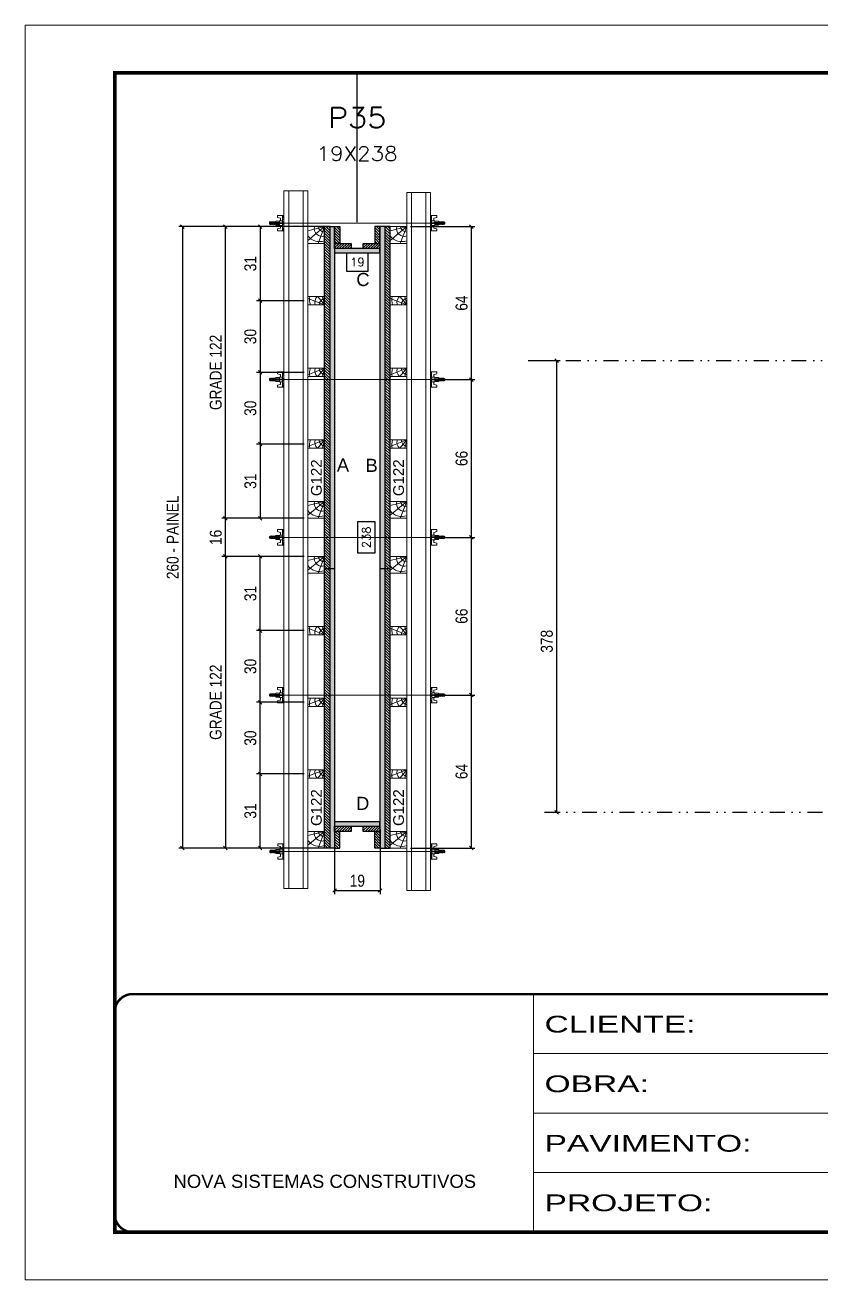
# Model space of a CAD drawing. Extents: x 2949 to 9203, y -16089 to 12527.
# Drawn here: x 6119 to 6785, y -6900 to -5850 of the extents above; entities that cross this region are included whole.
import ezdxf
from ezdxf.enums import TextEntityAlignment as Align

# ---------------------------------------------------------------- set-up
doc = ezdxf.new("R2010")
doc.units = 0
for name, pattern in [('CONTINUO', [0]), ('DASHED', [0.75, 0.5, -0.25]), ('DIVIDE2', [0.625, 0.25, -0.125, 0, -0.125, 0, -0.125]), ('HIDDEN', [0.375, 0.25, -0.125])]:
    doc.linetypes.add(name, pattern=pattern)
for name, color, linetype in [('CHAPA', 1, 'Continuous'), ('COTA', 241, 'Continuous'), ('Cota Seção (2x)', 4, 'Continuous'), ('cotas', 4, 'Continuous'), ('MEIO_PONT', 93, 'Continuous'), ('Nível', 160, 'Continuous'), ('Painéis', 200, 'Continuous'), ('SARRAFO', 251, 'Continuous'), ('Texto de Titulo', 7, 'Continuous'), ('Texto Qtd Sarr', 242, 'Continuous'), ('TEXTO_GERAL', 7, 'Continuous')]:
    doc.layers.add(name, color=color, linetype=linetype)
for name, color, linetype, lineweight in [('Folhas', 255, 'Continuous', 9), ('Hachura', 251, 'Continuous', 9), ('Madeira', 126, 'Continuous', 18), ('Perfil Metálico', 224, 'Continuous', 18), ('SARRAFO DE PRESSAO', 251, 'DASHED', 9), ('Texto Seção', 7, 'Continuous', 15)]:
    doc.layers.add(name, color=color, linetype=linetype, lineweight=lineweight)
doc.styles.add('ARIAL', font='arial.ttf')
doc.styles.add('COTA TECNICA', font='techl___.ttf', dxfattribs={"height": 10})
doc.styles.add('COTA TECNICA 2X', font='techl___.ttf', dxfattribs={"height": 10})
doc.styles.add('ROMANS', font='romans.shx')
doc.styles.add('SANSSERIF', font='sas_____.pfb')
doc.styles.add('Tecnologia', font='')
doc.styles.get('Tecnologia').set_extended_font_data('Forgotten Futurist')
doc.dimstyles.new('PAINEL', dxfattribs={"dimtxt": 10, "dimasz": 3, "dimexe": 3, "dimexo": 3, "dimgap": 3, "dimtad": 1, "dimdec": 1, "dimzin": 12, "dimdsep": 46, "dimtxsty": 'COTA TECNICA', "dimblk1": 'OBLIQUE', "dimblk2": 'OBLIQUE', "dimsah": 1, "dimcen": 0.9, "dimclrd": 4, "dimclre": 4, "dimclrt": 240, "dimadec": 1, "dimazin": 3, "dimtfac": 1, "dimtdec": 1, "dimtmove": 0, "dimatfit": 3, "dimfxl": 1, "dimtolj": 1, "dimtzin": 12, "dimarcsym": 0})
doc.dimstyles.new('SECAO PILAR', dxfattribs={"dimtxt": 10, "dimasz": 3, "dimexe": 3, "dimexo": 3, "dimgap": 3, "dimtad": 1, "dimdec": 1, "dimlfac": 0.5, "dimzin": 12, "dimdsep": 46, "dimtxsty": 'COTA TECNICA 2X', "dimblk1": 'OBLIQUE', "dimblk2": 'OBLIQUE', "dimsah": 1, "dimcen": 0.9, "dimclrd": 256, "dimclre": 256, "dimclrt": 256, "dimadec": 1, "dimazin": 3, "dimtfac": 1, "dimtdec": 1, "dimtmove": 0, "dimatfit": 3, "dimfxl": 1, "dimtolj": 1, "dimtzin": 12, "dimarcsym": 0})
doc.dimstyles.new('SECÇÃO 2', dxfattribs={"dimtxt": 7, "dimasz": 6, "dimexe": 0.18, "dimexo": 2, "dimgap": -4, "dimtad": 3, "dimdec": 1, "dimlfac": 0.5, "dimzin": 12, "dimdsep": 46, "dimtxsty": 'ROMANS', "dimblk": 'ARCHTICK', "dimcen": 0.09, "dimse1": 1, "dimse2": 1, "dimsd1": 1, "dimsd2": 1, "dimclrd": 180, "dimclre": 5, "dimclrt": 1, "dimadec": 0, "dimazin": 3, "dimtfac": 1, "dimtdec": 1, "dimtofl": 0, "dimtmove": 0, "dimatfit": 3, "dimldrblk": 'ARCHTICK', "dimfxl": 1, "dimtolj": 1, "dimtzin": 0, "dimarcsym": 0})
pattern_1 = [(135, (-16513.3511, 3104.8545), (-1.12253202, -1.12253202), [])]
pattern_2 = [(135, (-16521.7511, 2969.8346), (-1.12253202, -1.12253202), [])]

# ---------------------------------------------------------------- blocks, each defined once
blk = doc.blocks.new('9999999999')
at = {"color": 30, "linetype": 'CONTINUO'}
for p, q in [((98564.6, 34230.2), (98564.6, 34429.4)), ((98564.6, 34379.6), (99584, 34379.6)), ((98564.6, 34329.8), (99488, 34329.8)), ((98564.6, 34280), (99488, 34280))]:
    blk.add_line(p, q, dxfattribs=at)
at = {"color": 30, "linetype": 'CONTINUO', "const_width": 2}
blk.add_lwpolyline([(99584, 34230.2), (99584, 34414.4, 0.414214), (99569, 34429.4), (98229, 34429.4, 0.414214), (98214, 34414.4), (98214, 34245.2, 0.414214), (98229, 34230.2), (99584, 34230.2)], format="xyb", dxfattribs=at)
at = {"layer": 'Folhas'}
blk.add_lwpolyline([(98139, 34190.2), (99624, 34190.2), (99624, 35240.2), (98139, 35240.2)], close=True, dxfattribs=at)
at = {"layer": 'Folhas', "color": 30, "const_width": 3}
blk.add_lwpolyline([(98214, 34230.2), (99584, 34230.2), (99584, 35200.2), (98214, 35200.2)], close=True, dxfattribs=at)
at = {"color": 7, "linetype": 'Continuous', "ltscale": 5, "style": 'ARIAL'}
blk.add_text('NOVA SISTEMAS CONSTRUTIVOS', height=11.059, dxfattribs=at).set_placement((98263.2, 34267.2))
at = {"layer": 'Folhas', "color": 7, "style": 'Tecnologia', "width": 1.5}
for s, p in [('CLIENTE:', (98573.7, 34397.2)), ('OBRA:', (98573.7, 34347.3)), ('PAVIMENTO:', (98573.7, 34297.5)), ('PROJETO:', (98573.7, 34247.7))]:
    blk.add_text(s, height=14, dxfattribs=at).set_placement(p)
blk = doc.blocks.new('titulo1')
at = {"layer": 'Defpoints', "color": 252, "linetype": 'HIDDEN', "ltscale": 2}
blk.add_line((0, 0), (0, 125), dxfattribs=at)
at = {"layer": 'Defpoints', "style": 'ROMANS', "oblique": 15}
blk.add_attdef('FOLHA', text='', height=10, dxfattribs=at).set_placement((0, 15.6), align=Align.MIDDLE_CENTER)
at = {"layer": 'Texto Qtd Sarr', "color": 3, "style": 'ROMANS', "oblique": 15}
for tag, height, p in [('TITULO', 17, (0, 71.4)), ('SEÇÃO', 12, (0, 41.5))]:
    blk.add_attdef(tag, text='', height=height, dxfattribs=at).set_placement(p, align=Align.MIDDLE_CENTER)
blk = doc.blocks.new('*D2024')
at = {"layer": 'Cota Seção (2x)', "color": 180, "lineweight": -2, "transparency": 16777216}
for p, q in [((6406.1, -6041.3), (6388.1, -6041.3)), ((6388.1, -6041.3), (6388.1, -6056.3)), ((6406.1, -6056.3), (6406.1, -6041.3)), ((6388.1, -6056.3), (6406.1, -6056.3))]:
    blk.add_line(p, q, dxfattribs=at)
at = {"layer": 'Defpoints', "color": 0, "transparency": 16777216}
for p in [(6378.1, -6058.4), (6416.1, -6058.4), (6378.1, -6060.3)]:
    blk.add_point(p, dxfattribs=at)
at = {"layer": 'Cota Seção (2x)', "color": 1, "transparency": 16777216, "insert": (6397.1, -6048.8), "char_height": 7, "attachment_point": 5, "style": 'ROMANS'}
blk.add_mtext('\\A1;19', dxfattribs=at)
blk = doc.blocks.new('_ArchTick')
at = {"color": 0, "linetype": 'ByBlock', "const_width": 0.15}
blk.add_lwpolyline([(-0.5, -0.5), (0.5, 0.5)], dxfattribs=at)
blk = doc.blocks.new('_Oblique')
at = {"color": 0, "linetype": 'ByBlock', "lineweight": -2}
blk.add_line((-0.5, -0.5), (0.5, 0.5), dxfattribs=at)
blk = doc.blocks.new('*D2025')
at = {"layer": 'COTA', "lineweight": -2, "transparency": 16777216}
for p, q in [((6374.4, -6019.1), (6247.7, -6019.1)), ((6250.7, -6019.1), (6250.7, -6539.1)), ((6374.4, -6539.1), (6247.7, -6539.1))]:
    blk.add_line(p, q, dxfattribs=at)
at = {"layer": 'Defpoints', "color": 0, "transparency": 16777216}
for p in [(6377.4, -6019.1), (6250.7, -6539.1), (6377.4, -6539.1)]:
    blk.add_point(p, dxfattribs=at)
at = {"layer": 'COTA', "lineweight": -2, "transparency": 16777216, "xscale": 3, "yscale": 3, "zscale": 3}
for p, rotation in [((6250.7, -6019.1), 90), ((6250.7, -6539.1), 270)]:
    blk.add_blockref('_Oblique', p, dxfattribs=dict(at, rotation=rotation))
at = {"layer": 'COTA', "transparency": 16777216, "insert": (6242.6, -6279.1), "char_height": 10, "attachment_point": 5, "rotation": 90, "style": 'COTA TECNICA 2X'}
blk.add_mtext('\\A1;260 - PAINEL', dxfattribs=at)
blk = doc.blocks.new('C')
at = {"layer": 'Hachura', "color": 0}
for p, q in [((0, 3.22), (0, -3.22)), ((0.45, 3.22), (0, 3.22)), ((0.46, 3.16), (0, 3.16)), ((0.46, 3.05), (0, 3.05)), ((0.46, 2.88), (0, 2.88)), ((0, 2.75), (0, -1.16)), ((0.46, 2.65), (0, 2.65)), ((0.46, 2.23), (0, 2.23)), ((0.46, 1.51), (0, 1.51)), ((0.39, 0.49), (0.17, 0.49)), ((0.45, -3.23), (0.45, 3.22)), ((0.45, 3.22), (2.58, 3.22)), ((1.74, 0.97), (0.45, 0.97)), ((1.45, 0.1), (0.45, 0.1)), ((1.35, 1.94), (1.35, 0.96)), ((2.58, 2.39), (1.47, 2.09)), ((1.74, -0.97), (1.74, 0.97)), ((1.74, 0.97), (1.74, 0.84)), ((1.74, 0.97), (1.74, 0.84)), ((1.74, 0.84), (3.35, 0.84)), ((3.35, 0.45), (1.74, 0.45)), ((2.58, 3.22), (2.58, 2.39)), ((3.32, 0.84), (3.32, -0.84)), ((3.35, 0.84), (3.35, -0.84)), ((3.68, 0.45), (3.35, 0.45)), ((3.84, -0.52), (3.35, 0.45)), ((3.35, 0.06), (3.67, -0.57)), ((3.68, 0.45), (4.16, -0.52)), ((3.72, 0.5), (4.25, -0.57)), ((4.37, -0.55), (3.83, 0.53)), ((4.15, 0.45), (3.93, 0.45)), ((4.42, -0.52), (3.93, 0.45)), ((4.15, 0.45), (4.26, 0.45)), ((4.26, 0.45), (4.74, -0.52)), ((4.3, 0.5), (4.83, -0.57)), ((4.95, -0.55), (4.41, 0.53)), ((4.51, 0.45), (4.84, 0.45)), ((5, -0.52), (4.51, 0.45)), ((4.84, 0.45), (5.32, -0.52)), ((4.88, 0.5), (5.41, -0.57)), ((5.53, -0.55), (4.99, 0.53)), ((5.58, -0.52), (5.09, 0.45)), ((5.42, 0.45), (5.09, 0.45)), ((5.58, -0.52), (5.09, 0.45)), ((5.42, 0.45), (5.74, -0.19)), ((5.46, 0.5), (5.74, -0.07)), ((5.74, 0.19), (5.57, 0.53)), ((5.74, 0.32), (5.68, 0.45)), ((5.68, 0.45), (5.74, 0.45)), ((5.74, 0.45), (5.9, 0.29)), ((5.74, 0.45), (5.74, -0.52)), ((5.9, -0.36), (5.9, 0.29)), ((0.45, 0), (0, 0)), ((0.46, -1.52), (0, -1.52)), ((0.46, -2.23), (0, -2.23)), ((0.46, -2.65), (0, -2.65)), ((0.46, -2.88), (0, -2.88)), ((0.46, -3.05), (0, -3.05)), ((0.46, -3.16), (0, -3.16)), ((0, -3.22), (2.57, -3.22)), ((0.08, -0.48), (0.29, -0.48)), ((0.29, -0.48), (0.4, -0.48)), ((0.45, 0), (0.45, -0.97)), ((0.45, -0.16), (1.45, -0.16)), ((0.45, -0.65), (0.45, -0.32)), ((0.45, -3.23), (0.45, -0.65)), ((0.45, -0.97), (1.74, -0.97)), ((1.35, -1.94), (1.35, -0.97)), ((2.58, -2.39), (1.47, -2.1)), ((3.35, -0.32), (1.74, -0.32)), ((3.35, -0.84), (1.74, -0.84)), ((2.58, -3.23), (2.58, -2.39)), ((3.35, -0.07), (3.58, -0.52)), ((3.35, -0.52), (3.58, -0.52)), ((3.84, -0.52), (4.16, -0.52)), ((4.42, -0.52), (4.74, -0.52)), ((4.63, -0.52), (4.74, -0.52)), ((5, -0.52), (5.32, -0.52)), ((5.58, -0.52), (5.74, -0.52)), ((5.74, -0.52), (5.9, -0.36)), ((5.74, -0.52), (5.74, -0.52))]:
    blk.add_line(p, q, dxfattribs=at)
for centre, radius, start, end in [((1.52, 1.94), 0.161, 104.7436, 180), ((1.44, -0.03), 0.129, 272.695, 87.305), ((3.81, 0.39), 0.143, 25.5688, 154.4312), ((4.39, 0.39), 0.143, 25.5688, 154.4312), ((4.97, 0.39), 0.143, 25.5688, 154.4312), ((5.55, 0.39), 0.143, 25.5688, 154.4312), ((0.17, -0.37), 0.174, 221.744, 317.8592), ((1.52, -1.94), 0.161, 180, 255.2564), ((3.71, -0.4), 0.174, 222.1408, 318.256), ((4.29, -0.4), 0.174, 222.1408, 318.256), ((4.87, -0.4), 0.174, 222.1408, 318.256), ((5.45, -0.4), 0.174, 222.1408, 318.256), ((5.61, -0.4), 0.174, 317.8592, 318.256)]:
    blk.add_arc(centre, radius, start, end, dxfattribs=at)
blk = doc.blocks.new('PONTALETE')
at = {"layer": 'Madeira'}
for q in [(2.71, 7), (7, 5.76), (7, 1.74)]:
    blk.add_line((0, 0), q, dxfattribs=at)
blk.add_lwpolyline([(0, 0), (7, 0), (7, 7), (0, 7)], close=True, dxfattribs=at)
for centre, radius, start, end in [((2.04, 0.06), 6.23, 37.2818, 109.0913), ((1.09, 0.9), 3.19, 343.603, 109.9847), ((-0.21, -0.78), 3.09, 14.6322, 86.0383)]:
    blk.add_arc(centre, radius, start, end, dxfattribs=at)
blk = doc.blocks.new('MEIO PONTALETE')
at = {"layer": 'Madeira'}
for q in [(2.71, 7), (3.5, 2.88), (3.5, 0.87)]:
    blk.add_line((0, 0), q, dxfattribs=at)
blk.add_lwpolyline([(0, 0), (3.5, 0), (3.5, 7), (0, 7)], close=True, dxfattribs=at)
for centre, radius, start, end in [((2.04, 0.06), 6.23, 76.4499, 109.0913), ((1.09, 0.9), 3.19, 40.9063, 109.9847), ((-0.21, -0.78), 3.09, 14.6322, 86.0383)]:
    blk.add_arc(centre, radius, start, end, dxfattribs=at)
blk = doc.blocks.new('*D2056')
at = {"layer": 'COTA', "lineweight": -2, "transparency": 16777216}
for p, q in [((6352.7, -6019.1), (6312.8, -6019.1)), ((6315.8, -6019.1), (6315.8, -6081.1)), ((6352.7, -6081.1), (6312.8, -6081.1))]:
    blk.add_line(p, q, dxfattribs=at)
at = {"layer": 'Defpoints', "color": 0, "transparency": 16777216}
for p in [(6355.7, -6019.1), (6315.8, -6081.1), (6355.7, -6081.1)]:
    blk.add_point(p, dxfattribs=at)
at = {"layer": 'COTA', "lineweight": -2, "transparency": 16777216, "xscale": 3, "yscale": 3, "zscale": 3}
for p, rotation in [((6315.8, -6019.1), 90), ((6315.8, -6081.1), 270)]:
    blk.add_blockref('_Oblique', p, dxfattribs=dict(at, rotation=rotation))
at = {"layer": 'COTA', "transparency": 16777216, "insert": (6307.6, -6050.1), "char_height": 10, "attachment_point": 5, "rotation": 90, "style": 'COTA TECNICA 2X'}
blk.add_mtext('\\A1;31', dxfattribs=at)
blk = doc.blocks.new('*D2057')
at = {"layer": 'COTA', "lineweight": -2, "transparency": 16777216}
for p, q in [((6352.7, -6081.1), (6312.8, -6081.1)), ((6315.8, -6081.1), (6315.8, -6141.1)), ((6352.7, -6141.1), (6312.8, -6141.1))]:
    blk.add_line(p, q, dxfattribs=at)
at = {"layer": 'Defpoints', "color": 0, "transparency": 16777216}
for p in [(6355.7, -6081.1), (6315.8, -6141.1), (6355.7, -6141.1)]:
    blk.add_point(p, dxfattribs=at)
at = {"layer": 'COTA', "lineweight": -2, "transparency": 16777216, "xscale": 3, "yscale": 3, "zscale": 3}
for p, rotation in [((6315.8, -6081.1), 90), ((6315.8, -6141.1), 270)]:
    blk.add_blockref('_Oblique', p, dxfattribs=dict(at, rotation=rotation))
at = {"layer": 'COTA', "transparency": 16777216, "insert": (6307.6, -6111.1), "char_height": 10, "attachment_point": 5, "rotation": 90, "style": 'COTA TECNICA 2X'}
blk.add_mtext('\\A1;30', dxfattribs=at)
blk = doc.blocks.new('*D2058')
at = {"layer": 'COTA', "lineweight": -2, "transparency": 16777216}
for p, q in [((6352.7, -6141.1), (6312.8, -6141.1)), ((6315.8, -6141.1), (6315.8, -6201.1)), ((6352.7, -6201.1), (6312.8, -6201.1))]:
    blk.add_line(p, q, dxfattribs=at)
at = {"layer": 'Defpoints', "color": 0, "transparency": 16777216}
for p in [(6355.7, -6141.1), (6315.8, -6201.1), (6355.7, -6201.1)]:
    blk.add_point(p, dxfattribs=at)
at = {"layer": 'COTA', "lineweight": -2, "transparency": 16777216, "xscale": 3, "yscale": 3, "zscale": 3}
for p, rotation in [((6315.8, -6141.1), 90), ((6315.8, -6201.1), 270)]:
    blk.add_blockref('_Oblique', p, dxfattribs=dict(at, rotation=rotation))
at = {"layer": 'COTA', "transparency": 16777216, "insert": (6307.6, -6171.1), "char_height": 10, "attachment_point": 5, "rotation": 90, "style": 'COTA TECNICA 2X'}
blk.add_mtext('\\A1;30', dxfattribs=at)
blk = doc.blocks.new('*D2059')
at = {"layer": 'COTA', "lineweight": -2, "transparency": 16777216}
for p, q in [((6352.7, -6201.1), (6312.8, -6201.1)), ((6315.8, -6201.1), (6315.8, -6263.1)), ((6352.7, -6263.1), (6312.8, -6263.1))]:
    blk.add_line(p, q, dxfattribs=at)
at = {"layer": 'Defpoints', "color": 0, "transparency": 16777216}
for p in [(6355.7, -6201.1), (6315.8, -6263.1), (6355.7, -6263.1)]:
    blk.add_point(p, dxfattribs=at)
at = {"layer": 'COTA', "lineweight": -2, "transparency": 16777216, "xscale": 3, "yscale": 3, "zscale": 3}
for p, rotation in [((6315.8, -6201.1), 90), ((6315.8, -6263.1), 270)]:
    blk.add_blockref('_Oblique', p, dxfattribs=dict(at, rotation=rotation))
at = {"layer": 'COTA', "transparency": 16777216, "insert": (6307.6, -6232.1), "char_height": 10, "attachment_point": 5, "rotation": 90, "style": 'COTA TECNICA 2X'}
blk.add_mtext('\\A1;31', dxfattribs=at)
blk = doc.blocks.new('*D2060')
at = {"layer": 'COTA', "lineweight": -2, "transparency": 16777216}
for p, q in [((6352.7, -6019.1), (6283.7, -6019.1)), ((6286.7, -6263.1), (6286.7, -6019.1)), ((6352.7, -6263.1), (6283.7, -6263.1))]:
    blk.add_line(p, q, dxfattribs=at)
at = {"layer": 'Defpoints', "color": 0, "transparency": 16777216}
for p in [(6286.7, -6019.1), (6355.7, -6019.1), (6355.7, -6263.1)]:
    blk.add_point(p, dxfattribs=at)
at = {"layer": 'COTA', "lineweight": -2, "transparency": 16777216, "xscale": 3, "yscale": 3, "zscale": 3}
for p, rotation in [((6286.7, -6019.1), 90), ((6286.7, -6263.1), 270)]:
    blk.add_blockref('_Oblique', p, dxfattribs=dict(at, rotation=rotation))
at = {"layer": 'COTA', "transparency": 16777216, "insert": (6278.6, -6141.1), "char_height": 10, "attachment_point": 5, "rotation": 90, "style": 'COTA TECNICA 2X'}
blk.add_mtext('\\A1;GRADE 122', dxfattribs=at)
blk = doc.blocks.new('*D2026')
at = {"layer": 'COTA', "lineweight": -2, "transparency": 16777216}
for p, q in [((6352.7, -6477.1), (6312.8, -6477.1)), ((6315.8, -6539.1), (6315.8, -6477.1)), ((6352.7, -6539.1), (6312.8, -6539.1))]:
    blk.add_line(p, q, dxfattribs=at)
at = {"layer": 'Defpoints', "color": 0, "transparency": 16777216}
for p in [(6315.8, -6477.1), (6355.7, -6477.1), (6355.7, -6539.1)]:
    blk.add_point(p, dxfattribs=at)
at = {"layer": 'COTA', "lineweight": -2, "transparency": 16777216, "xscale": 3, "yscale": 3, "zscale": 3}
for p, rotation in [((6315.8, -6477.1), 90), ((6315.8, -6539.1), 270)]:
    blk.add_blockref('_Oblique', p, dxfattribs=dict(at, rotation=rotation))
at = {"layer": 'COTA', "transparency": 16777216, "insert": (6307.6, -6508.1), "char_height": 10, "attachment_point": 5, "rotation": 90, "style": 'COTA TECNICA 2X'}
blk.add_mtext('\\A1;31', dxfattribs=at)
blk = doc.blocks.new('*D2027')
at = {"layer": 'COTA', "lineweight": -2, "transparency": 16777216}
for p, q in [((6352.7, -6417.1), (6312.8, -6417.1)), ((6315.8, -6477.1), (6315.8, -6417.1)), ((6352.7, -6477.1), (6312.8, -6477.1))]:
    blk.add_line(p, q, dxfattribs=at)
at = {"layer": 'Defpoints', "color": 0, "transparency": 16777216}
for p in [(6315.8, -6417.1), (6355.7, -6417.1), (6355.7, -6477.1)]:
    blk.add_point(p, dxfattribs=at)
at = {"layer": 'COTA', "lineweight": -2, "transparency": 16777216, "xscale": 3, "yscale": 3, "zscale": 3}
for p, rotation in [((6315.8, -6417.1), 90), ((6315.8, -6477.1), 270)]:
    blk.add_blockref('_Oblique', p, dxfattribs=dict(at, rotation=rotation))
at = {"layer": 'COTA', "transparency": 16777216, "insert": (6307.6, -6447.1), "char_height": 10, "attachment_point": 5, "rotation": 90, "style": 'COTA TECNICA 2X'}
blk.add_mtext('\\A1;30', dxfattribs=at)
blk = doc.blocks.new('*D2028')
at = {"layer": 'COTA', "lineweight": -2, "transparency": 16777216}
for p, q in [((6352.7, -6357.1), (6312.8, -6357.1)), ((6315.8, -6417.1), (6315.8, -6357.1)), ((6352.7, -6417.1), (6312.8, -6417.1))]:
    blk.add_line(p, q, dxfattribs=at)
at = {"layer": 'Defpoints', "color": 0, "transparency": 16777216}
for p in [(6315.8, -6357.1), (6355.7, -6357.1), (6355.7, -6417.1)]:
    blk.add_point(p, dxfattribs=at)
at = {"layer": 'COTA', "lineweight": -2, "transparency": 16777216, "xscale": 3, "yscale": 3, "zscale": 3}
for p, rotation in [((6315.8, -6357.1), 90), ((6315.8, -6417.1), 270)]:
    blk.add_blockref('_Oblique', p, dxfattribs=dict(at, rotation=rotation))
at = {"layer": 'COTA', "transparency": 16777216, "insert": (6307.6, -6387.1), "char_height": 10, "attachment_point": 5, "rotation": 90, "style": 'COTA TECNICA 2X'}
blk.add_mtext('\\A1;30', dxfattribs=at)
blk = doc.blocks.new('*D2029')
at = {"layer": 'COTA', "lineweight": -2, "transparency": 16777216}
for p, q in [((6352.7, -6295.1), (6312.8, -6295.1)), ((6315.8, -6357.1), (6315.8, -6295.1)), ((6352.7, -6357.1), (6312.8, -6357.1))]:
    blk.add_line(p, q, dxfattribs=at)
at = {"layer": 'Defpoints', "color": 0, "transparency": 16777216}
for p in [(6315.8, -6295.1), (6355.7, -6295.1), (6355.7, -6357.1)]:
    blk.add_point(p, dxfattribs=at)
at = {"layer": 'COTA', "lineweight": -2, "transparency": 16777216, "xscale": 3, "yscale": 3, "zscale": 3}
for p, rotation in [((6315.8, -6295.1), 90), ((6315.8, -6357.1), 270)]:
    blk.add_blockref('_Oblique', p, dxfattribs=dict(at, rotation=rotation))
at = {"layer": 'COTA', "transparency": 16777216, "insert": (6307.6, -6326.1), "char_height": 10, "attachment_point": 5, "rotation": 90, "style": 'COTA TECNICA 2X'}
blk.add_mtext('\\A1;31', dxfattribs=at)
blk = doc.blocks.new('*D2030')
at = {"layer": 'COTA', "lineweight": -2, "transparency": 16777216}
for p, q in [((6352.7, -6295.1), (6283.7, -6295.1)), ((6286.7, -6295.1), (6286.7, -6539.1)), ((6352.7, -6539.1), (6283.7, -6539.1))]:
    blk.add_line(p, q, dxfattribs=at)
at = {"layer": 'Defpoints', "color": 0, "transparency": 16777216}
for p in [(6355.7, -6295.1), (6286.7, -6539.1), (6355.7, -6539.1)]:
    blk.add_point(p, dxfattribs=at)
at = {"layer": 'COTA', "lineweight": -2, "transparency": 16777216, "xscale": 3, "yscale": 3, "zscale": 3}
for p, rotation in [((6286.7, -6295.1), 90), ((6286.7, -6539.1), 270)]:
    blk.add_blockref('_Oblique', p, dxfattribs=dict(at, rotation=rotation))
at = {"layer": 'COTA', "transparency": 16777216, "insert": (6278.6, -6417.1), "char_height": 10, "attachment_point": 5, "rotation": 90, "style": 'COTA TECNICA 2X'}
blk.add_mtext('\\A1;GRADE 122', dxfattribs=at)
blk = doc.blocks.new('*D2061')
at = {"layer": 'COTA', "lineweight": -2, "transparency": 16777216}
for p, q in [((6352.7, -6263.1), (6283.7, -6263.1)), ((6286.7, -6295.1), (6286.7, -6263.1)), ((6352.7, -6295.1), (6283.7, -6295.1))]:
    blk.add_line(p, q, dxfattribs=at)
at = {"layer": 'Defpoints', "color": 0, "transparency": 16777216}
for p in [(6286.7, -6263.1), (6355.7, -6263.1), (6355.7, -6295.1)]:
    blk.add_point(p, dxfattribs=at)
at = {"layer": 'COTA', "lineweight": -2, "transparency": 16777216, "xscale": 3, "yscale": 3, "zscale": 3}
for p, rotation in [((6286.7, -6263.1), 90), ((6286.7, -6295.1), 270)]:
    blk.add_blockref('_Oblique', p, dxfattribs=dict(at, rotation=rotation))
at = {"layer": 'COTA', "transparency": 16777216, "insert": (6278.6, -6279.1), "char_height": 10, "attachment_point": 5, "rotation": 90, "style": 'COTA TECNICA 2X'}
blk.add_mtext('\\A1;16', dxfattribs=at)
blk = doc.blocks.new('*D2062')
at = {"layer": 'COTA', "lineweight": -2, "transparency": 16777216}
for p, q in [((6468, -6411.1), (6495.5, -6411.1)), ((6492.5, -6539.1), (6492.5, -6411.1)), ((6441.5, -6539.1), (6495.5, -6539.1))]:
    blk.add_line(p, q, dxfattribs=at)
at = {"layer": 'Defpoints', "color": 0, "transparency": 16777216}
for p in [(6465, -6411.1), (6492.5, -6411.1), (6438.5, -6539.1)]:
    blk.add_point(p, dxfattribs=at)
at = {"layer": 'COTA', "lineweight": -2, "transparency": 16777216, "xscale": 3, "yscale": 3, "zscale": 3}
for p, rotation in [((6492.5, -6411.1), 90), ((6492.5, -6539.1), 270)]:
    blk.add_blockref('_Oblique', p, dxfattribs=dict(at, rotation=rotation))
at = {"layer": 'COTA', "transparency": 16777216, "insert": (6484.4, -6475.1), "char_height": 10, "attachment_point": 5, "rotation": 90, "style": 'COTA TECNICA 2X'}
blk.add_mtext('\\A1;64', dxfattribs=at)
blk = doc.blocks.new('*D2063')
at = {"layer": 'COTA', "lineweight": -2, "transparency": 16777216}
for p, q in [((6461.4, -6279.1), (6495.5, -6279.1)), ((6492.5, -6411.1), (6492.5, -6279.1)), ((6468, -6411.1), (6495.5, -6411.1))]:
    blk.add_line(p, q, dxfattribs=at)
at = {"layer": 'Defpoints', "color": 0, "transparency": 16777216}
for p in [(6458.4, -6279.1), (6492.5, -6279.1), (6465, -6411.1)]:
    blk.add_point(p, dxfattribs=at)
at = {"layer": 'COTA', "lineweight": -2, "transparency": 16777216, "xscale": 3, "yscale": 3, "zscale": 3}
for p, rotation in [((6492.5, -6279.1), 90), ((6492.5, -6411.1), 270)]:
    blk.add_blockref('_Oblique', p, dxfattribs=dict(at, rotation=rotation))
at = {"layer": 'COTA', "transparency": 16777216, "insert": (6484.4, -6345.1), "char_height": 10, "attachment_point": 5, "rotation": 90, "style": 'COTA TECNICA 2X'}
blk.add_mtext('\\A1;66', dxfattribs=at)
blk = doc.blocks.new('*D2064')
at = {"layer": 'COTA', "lineweight": -2, "transparency": 16777216}
for p, q in [((6461.4, -6147.1), (6495.5, -6147.1)), ((6492.5, -6279.1), (6492.5, -6147.1)), ((6461.4, -6279.1), (6495.5, -6279.1))]:
    blk.add_line(p, q, dxfattribs=at)
at = {"layer": 'Defpoints', "color": 0, "transparency": 16777216}
for p in [(6458.4, -6147.1), (6492.5, -6147.1), (6458.4, -6279.1)]:
    blk.add_point(p, dxfattribs=at)
at = {"layer": 'COTA', "lineweight": -2, "transparency": 16777216, "xscale": 3, "yscale": 3, "zscale": 3}
for p, rotation in [((6492.5, -6147.1), 90), ((6492.5, -6279.1), 270)]:
    blk.add_blockref('_Oblique', p, dxfattribs=dict(at, rotation=rotation))
at = {"layer": 'COTA', "transparency": 16777216, "insert": (6484.4, -6213.1), "char_height": 10, "attachment_point": 5, "rotation": 90, "style": 'COTA TECNICA 2X'}
blk.add_mtext('\\A1;66', dxfattribs=at)
blk = doc.blocks.new('*D2065')
at = {"layer": 'COTA', "lineweight": -2, "transparency": 16777216}
for p, q in [((6441.5, -6019.1), (6495.5, -6019.1)), ((6492.5, -6147.1), (6492.5, -6019.1)), ((6461.4, -6147.1), (6495.5, -6147.1))]:
    blk.add_line(p, q, dxfattribs=at)
at = {"layer": 'Defpoints', "color": 0, "transparency": 16777216}
for p in [(6438.5, -6019.1), (6492.5, -6019.1), (6458.4, -6147.1)]:
    blk.add_point(p, dxfattribs=at)
at = {"layer": 'COTA', "lineweight": -2, "transparency": 16777216, "xscale": 3, "yscale": 3, "zscale": 3}
for p, rotation in [((6492.5, -6019.1), 90), ((6492.5, -6147.1), 270)]:
    blk.add_blockref('_Oblique', p, dxfattribs=dict(at, rotation=rotation))
at = {"layer": 'COTA', "transparency": 16777216, "insert": (6484.4, -6083.1), "char_height": 10, "attachment_point": 5, "rotation": 90, "style": 'COTA TECNICA 2X'}
blk.add_mtext('\\A1;64', dxfattribs=at)
blk = doc.blocks.new('*D2066')
at = {"layer": 'COTA', "lineweight": -2, "transparency": 16777216}
for p, q in [((6378.1, -6523.7), (6378.1, -6577.6)), ((6416.1, -6523.7), (6416.1, -6577.6)), ((6378.1, -6574.6), (6416.1, -6574.6))]:
    blk.add_line(p, q, dxfattribs=at)
at = {"layer": 'Defpoints', "color": 0, "transparency": 16777216}
for p in [(6378.1, -6520.7), (6416.1, -6520.7), (6416.1, -6574.6)]:
    blk.add_point(p, dxfattribs=at)
at = {"layer": 'COTA', "lineweight": -2, "transparency": 16777216, "xscale": 3, "yscale": 3, "zscale": 3, "rotation": 180}
blk.add_blockref('_Oblique', (6378.1, -6574.6), dxfattribs=at)
at = {"layer": 'COTA', "lineweight": -2, "transparency": 16777216, "xscale": 3, "yscale": 3, "zscale": 3}
blk.add_blockref('_Oblique', (6416.1, -6574.6), dxfattribs=at)
at = {"layer": 'COTA', "transparency": 16777216, "insert": (6397.1, -6566.5), "char_height": 10, "attachment_point": 5, "style": 'COTA TECNICA 2X'}
blk.add_mtext('\\A1;19', dxfattribs=at)
blk = doc.blocks.new('*D2031')
at = {"layer": 'COTA', "color": 180, "lineweight": -2, "transparency": 16777216}
for p, q in [((6412.1, -6266.1), (6397.1, -6266.1)), ((6397.1, -6266.1), (6397.1, -6292.1)), ((6412.1, -6292.1), (6412.1, -6266.1)), ((6397.1, -6292.1), (6412.1, -6292.1))]:
    blk.add_line(p, q, dxfattribs=at)
at = {"layer": 'Defpoints', "color": 0, "transparency": 16777216}
for p in [(6416.1, -6041.1), (6416.1, -6517.1), (6416.1, -6517.1)]:
    blk.add_point(p, dxfattribs=at)
at = {"layer": 'COTA', "color": 1, "transparency": 16777216, "insert": (6404.6, -6279.1), "char_height": 7, "attachment_point": 5, "rotation": 90, "style": 'ROMANS'}
blk.add_mtext('\\A1;238', dxfattribs=at)
blk = doc.blocks.new('*D2039')
at = {"layer": 'cotas', "color": 4, "linetype": 'ByBlock', "lineweight": -2, "transparency": 16777216}
for p, q in [((6543.2, -6131.2), (6566.9, -6131.2)), ((6563.9, -6131.2), (6563.9, -6509.2)), ((6556.7, -6509.2), (6566.9, -6509.2))]:
    blk.add_line(p, q, dxfattribs=at)
at = {"layer": 'Defpoints', "color": 0, "linetype": 'ByBlock', "transparency": 16777216}
for p in [(6540.2, -6131.2), (6553.7, -6509.2), (6563.9, -6509.2)]:
    blk.add_point(p, dxfattribs=at)
at = {"layer": 'cotas', "color": 4, "linetype": 'ByBlock', "lineweight": -2, "transparency": 16777216, "xscale": 3, "yscale": 3, "zscale": 3}
for p, rotation in [((6563.9, -6131.2), 90), ((6563.9, -6509.2), 270)]:
    blk.add_blockref('_Oblique', p, dxfattribs=dict(at, rotation=rotation))
at = {"layer": 'cotas', "color": 240, "linetype": 'ByBlock', "transparency": 16777216, "insert": (6555.7, -6366.1), "char_height": 10, "attachment_point": 5, "rotation": 90, "style": 'COTA TECNICA'}
blk.add_mtext('\\A1;378', dxfattribs=at)

msp = doc.modelspace()

# ---------------------------------------------------------------- hatches: boundary and pattern name
at = {"layer": 'Hachura'}
h = msp.add_hatch(dxfattribs=at)
h.set_pattern_fill('ANSI31', color=256, scale=0.5, angle=450, style=0)
h.set_pattern_definition(pattern_2)
h.paths.add_polyline_path([(6369.66, -6019.1), (6374.06, -6019.1), (6374.06, -6539.12), (6369.66, -6539.12)])
h = msp.add_hatch(color=256, dxfattribs=at)
h.dxf.hatch_style = 1
h.paths.add_polyline_path([(6378.06, -6539.12), (6374.06, -6539.12), (6374.06, -6019.1), (6378.06, -6019.1)])
h = msp.add_hatch(dxfattribs=at)
h.set_pattern_fill('ANSI31', color=256, scale=0.5, angle=450, style=0)
h.set_pattern_definition(pattern_1)
h.paths.add_polyline_path([(6378.06, -6033.1), (6382.46, -6033.1), (6382.46, -6019.1), (6378.06, -6019.1)])
h = msp.add_hatch(dxfattribs=at)
h.set_pattern_fill('ANSI31', color=256, scale=0.5, angle=450, style=0)
h.set_pattern_definition(pattern_1)
h.paths.add_polyline_path([(6416.06, -6033.1), (6411.66, -6033.1), (6411.66, -6019.1), (6416.06, -6019.1)])
h = msp.add_hatch(color=256, dxfattribs=at)
h.dxf.hatch_style = 1
h.paths.add_polyline_path([(6416.06, -6539.12), (6420.06, -6539.12), (6420.06, -6019.1), (6416.06, -6019.1)])
h = msp.add_hatch(dxfattribs=at)
h.set_pattern_fill('ANSI31', color=256, scale=0.5, angle=450, style=0)
h.set_pattern_definition(pattern_2)
h.paths.add_polyline_path([(6424.46, -6019.1), (6420.06, -6019.1), (6420.06, -6539.12), (6424.46, -6539.12)])
h = msp.add_hatch(dxfattribs=at)
h.set_pattern_fill('ANSI31', color=256, scale=0.5, angle=540, style=0)
h.set_pattern_definition([(225, (-3110.8948, -28962.5055), (1.12253202, -1.12253202), [])])
h.paths.add_polyline_path([(6378.06, -6033.1), (6378.06, -6037.5), (6392.06, -6037.5), (6392.06, -6033.1)])
h = msp.add_hatch(color=256, dxfattribs=at)
h.dxf.hatch_style = 1
h.paths.add_polyline_path([(6378.06, -6037.5), (6378.06, -6041.1), (6416.06, -6041.1), (6416.06, -6037.5)])
h = msp.add_hatch(dxfattribs=at)
h.set_pattern_fill('ANSI31', color=256, scale=0.5, angle=540, style=0)
h.set_pattern_definition([(225, (-3086.8948, -28962.5055), (1.12253202, -1.12253202), [])])
h.paths.add_polyline_path([(6402.06, -6033.1), (6402.06, -6037.5), (6416.06, -6037.5), (6416.06, -6033.1)])
h = msp.add_hatch(color=256, dxfattribs=at)
h.dxf.hatch_style = 1
h.paths.add_polyline_path([(6378.06, -6517.12), (6378.06, -6520.72), (6416.06, -6520.72), (6416.06, -6517.12)])
h = msp.add_hatch(dxfattribs=at)
h.set_pattern_fill('ANSI31', color=256, scale=0.5, angle=540, style=0)
h.set_pattern_definition([(225, (-3110.8948, -29450.1254), (1.12253202, -1.12253202), [])])
h.paths.add_polyline_path([(6378.06, -6520.72), (6378.06, -6525.12), (6392.06, -6525.12), (6392.06, -6520.72)])
h = msp.add_hatch(dxfattribs=at)
h.set_pattern_fill('ANSI31', color=256, scale=0.5, angle=450, style=0)
h.set_pattern_definition([(135, (-16513.3511, 2963.8346), (-1.12253202, -1.12253202), [])])
h.paths.add_polyline_path([(6378.06, -6525.12), (6382.46, -6525.12), (6382.46, -6539.12), (6378.06, -6539.12)])
h = msp.add_hatch(dxfattribs=at)
h.set_pattern_fill('ANSI31', color=256, scale=0.5, angle=540, style=0)
h.set_pattern_definition([(225, (-3086.8948, -29450.1254), (1.12253202, -1.12253202), [])])
h.paths.add_polyline_path([(6402.06, -6520.72), (6402.06, -6525.12), (6416.06, -6525.12), (6416.06, -6520.72)])
h = msp.add_hatch(dxfattribs=at)
h.set_pattern_fill('ANSI31', color=256, scale=0.5, angle=450, style=0)
h.set_pattern_definition([(135, (-16513.3511, 2963.8346), (-1.12253202, -1.12253202), [])])
h.paths.add_polyline_path([(6416.06, -6525.12), (6411.66, -6525.12), (6411.66, -6539.12), (6416.06, -6539.12)])

# ---------------------------------------------------------------- linework, layer by layer
at = {"layer": 'CHAPA'}
for points in [[(6378.06, -6539.12), (6369.66, -6539.12), (6369.66, -6019.1), (6378.06, -6019.1)], [(6416.06, -6539.12), (6424.46, -6539.12), (6424.46, -6019.1), (6416.06, -6019.1)], [(6378.06, -6037.5), (6378.06, -6041.1), (6416.06, -6041.1), (6416.06, -6037.5)], [(6378.06, -6517.12), (6378.06, -6520.72), (6416.06, -6520.72), (6416.06, -6517.12)]]:
    msp.add_lwpolyline(points, close=True, dxfattribs=at)
at = {"layer": 'COTA', "linetype": 'ByBlock'}
for p, q in [((6374.06, -6019.1), (6374.06, -6539.12)), ((6420.06, -6019.1), (6420.06, -6539.12))]:
    msp.add_line(p, q, dxfattribs=at)
at = {"layer": 'Hachura'}
for p, q in [((6324.67, -6016.18), (6465.39, -6016.17)), ((6324.68, -6147.12), (6465.4, -6147.11)), ((6324.69, -6279.12), (6465.4, -6279.11)), ((6324.69, -6411.12), (6465.41, -6411.11)), ((6324.79, -6542.04), (6465.51, -6542.03))]:
    msp.add_line(p, q, dxfattribs=at)
at = {"layer": 'Madeira'}
for points in [[(6355.66, -6263.1), (6369.66, -6263.1), (6369.66, -6019.1), (6355.66, -6019.1)], [(6424.46, -6263.1), (6438.46, -6263.1), (6438.46, -6019.1), (6424.46, -6019.1)], [(6355.66, -6539.12), (6369.66, -6539.12), (6369.66, -6295.12), (6355.66, -6295.12)], [(6424.46, -6539.12), (6438.46, -6539.12), (6438.46, -6295.12), (6424.46, -6295.12)]]:
    msp.add_lwpolyline(points, close=True, dxfattribs=at)
at = {"layer": 'Nível', "color": 4, "linetype": 'DIVIDE2', "ltscale": 50}
for p, q in [((6540.19, -6131.18), (7550.53, -6131.18)), ((6553.69, -6509.18), (7564.03, -6509.18))]:
    msp.add_line(p, q, dxfattribs=at)
at = {"layer": 'Painéis'}
for p, q in [((6369.47, -6305.12), (6378.06, -6305.12)), ((6415.87, -6305.12), (6424.46, -6305.12))]:
    msp.add_line(p, q, dxfattribs=at)
at = {"layer": 'Perfil Metálico'}
for p, q in [((6335.66, -5989.04), (6335.66, -6573.04)), ((6335.66, -5989.04), (6355.66, -5989.04)), ((6339.66, -6573.04), (6339.66, -5989.04)), ((6351.66, -6573.04), (6351.66, -5989.04)), ((6355.66, -5989.04), (6355.66, -6573.04)), ((6438.46, -5990.64), (6438.46, -6574.64)), ((6438.46, -5990.64), (6458.46, -5990.64)), ((6442.46, -6574.64), (6442.46, -5990.64)), ((6454.46, -6574.64), (6454.46, -5990.64)), ((6458.46, -5990.64), (6458.46, -6574.64)), ((6335.66, -6573.04), (6355.66, -6573.04)), ((6438.46, -6574.64), (6458.46, -6574.64))]:
    msp.add_line(p, q, dxfattribs=at)
at = {"layer": 'SARRAFO'}
for points in [[(6382.46, -6019.1), (6382.46, -6033.1), (6378.06, -6033.1), (6378.06, -6019.1)], [(6382.46, -6019.1), (6382.46, -6033.1), (6378.06, -6033.1), (6378.06, -6019.1)], [(6411.66, -6019.1), (6411.66, -6033.1), (6416.06, -6033.1), (6416.06, -6019.1)], [(6411.66, -6019.1), (6411.66, -6033.1), (6416.06, -6033.1), (6416.06, -6019.1)], [(6392.06, -6037.5), (6378.06, -6037.5), (6378.06, -6033.1), (6392.06, -6033.1)], [(6392.06, -6037.5), (6378.06, -6037.5), (6378.06, -6033.1), (6392.06, -6033.1)], [(6416.06, -6037.5), (6402.06, -6037.5), (6402.06, -6033.1), (6416.06, -6033.1)], [(6416.06, -6037.5), (6402.06, -6037.5), (6402.06, -6033.1), (6416.06, -6033.1)], [(6392.06, -6525.12), (6378.06, -6525.12), (6378.06, -6520.72), (6392.06, -6520.72)], [(6392.06, -6525.12), (6378.06, -6525.12), (6378.06, -6520.72), (6392.06, -6520.72)], [(6382.46, -6539.12), (6382.46, -6525.12), (6378.06, -6525.12), (6378.06, -6539.12)], [(6382.46, -6539.12), (6382.46, -6525.12), (6378.06, -6525.12), (6378.06, -6539.12)], [(6416.06, -6525.12), (6402.06, -6525.12), (6402.06, -6520.72), (6416.06, -6520.72)], [(6416.06, -6525.12), (6402.06, -6525.12), (6402.06, -6520.72), (6416.06, -6520.72)], [(6411.66, -6539.12), (6411.66, -6525.12), (6416.06, -6525.12), (6416.06, -6539.12)], [(6411.66, -6539.12), (6411.66, -6525.12), (6416.06, -6525.12), (6416.06, -6539.12)]]:
    msp.add_lwpolyline(points, close=True, dxfattribs=at)

# ---------------------------------------------------------------- block references
at = {"layer": 'Hachura', "linetype": 'Continuous', "yscale": 2, "zscale": 2, "rotation": 180}
for p, xscale in [((6335.47, -6016.18), 2), ((6458.39, -6016.18), -2), ((6335.48, -6147.12), 2), ((6458.4, -6147.12), -2), ((6335.49, -6279.12), 2), ((6458.4, -6279.12), -2), ((6335.49, -6411.12), 2), ((6458.41, -6411.12), -2), ((6335.59, -6542.04), 2), ((6458.51, -6542.04), -2)]:
    msp.add_blockref('C', p, dxfattribs=dict(at, xscale=xscale))
at = {"layer": 'MEIO_PONT'}
for name, p, xscale, yscale, zscale, rotation in [('PONTALETE', (6369.66, -6019.1), 2, 2, 2, 180), ('PONTALETE', (6438.46, -6019.1), 2, 2, 2, 180), ('MEIO PONTALETE', (6369.66, -6084.6), 1.999999997962732, 1.999999997962732, 1.999999997962732, 90), ('MEIO PONTALETE', (6438.46, -6084.6), 1.999999997962732, 1.999999997962732, 1.999999997962732, 90), ('MEIO PONTALETE', (6369.66, -6137.6), -1.999999997962732, 1.999999997962732, 1.999999997962732, 90), ('MEIO PONTALETE', (6438.46, -6137.6), -1.999999997962732, 1.999999997962732, 1.999999997962732, 90), ('MEIO PONTALETE', (6369.66, -6197.6), -1.999999997962732, 1.999999997962732, 1.999999997962732, 90), ('MEIO PONTALETE', (6438.46, -6197.6), -1.999999997962732, 1.999999997962732, 1.999999997962732, 90), ('PONTALETE', (6369.66, -6249.1), 2, 2, 2, 180), ('PONTALETE', (6438.46, -6249.1), 2, 2, 2, 180), ('PONTALETE', (6369.66, -6295.12), 2, 2, 2, 180), ('PONTALETE', (6438.46, -6295.12), 2, 2, 2, 180), ('MEIO PONTALETE', (6369.66, -6360.62), 1.999999997962732, 1.999999997962732, 1.999999997962732, 90), ('MEIO PONTALETE', (6438.46, -6360.62), 1.999999997962732, 1.999999997962732, 1.999999997962732, 90), ('MEIO PONTALETE', (6369.66, -6413.62), -1.999999997962732, 1.999999997962732, 1.999999997962732, 90), ('MEIO PONTALETE', (6438.46, -6413.62), -1.999999997962732, 1.999999997962732, 1.999999997962732, 90), ('MEIO PONTALETE', (6369.66, -6473.62), -1.999999997962732, 1.999999997962732, 1.999999997962732, 90), ('MEIO PONTALETE', (6438.46, -6473.62), -1.999999997962732, 1.999999997962732, 1.999999997962732, 90), ('PONTALETE', (6369.66, -6525.12), 2, 2, 2, 180), ('PONTALETE', (6438.46, -6525.12), 2, 2, 2, 180)]:
    msp.add_blockref(name, p, dxfattribs=dict(at, xscale=xscale, yscale=yscale, zscale=zscale, rotation=rotation))
at = {"layer": 'SARRAFO DE PRESSAO', "color": 6, "linetype": 'ByBlock'}
msp.add_blockref('9999999999', (-92019.94, -41090.67), dxfattribs=at)
at = {"layer": 'Texto Seção'}
ref = msp.add_blockref('titulo1', (6396.91, -6015.47), dxfattribs=at)
ref.add_attrib('TITULO', 'P35', dxfattribs={"layer": 'Texto de Titulo', "color": 7, "height": 17, "style": 'ROMANS', "width": 1.1}).set_placement((6396.91, -5927.97), align=Align.MIDDLE_CENTER)
ref.add_attrib('SEÇÃO', '19X238', dxfattribs={"layer": 'Texto de Titulo', "color": 7, "height": 12, "style": 'ROMANS', "width": 1.1}).set_placement((6396.91, -5957.97), align=Align.MIDDLE_CENTER)

# ---------------------------------------------------------------- texts
at = {"layer": 'Texto Seção', "color": 0, "linetype": 'Continuous', "style": 'SANSSERIF'}
for p in [(6362.8, -6244.63), (6431.6, -6244.63), (6362.8, -6520.65), (6431.6, -6520.65)]:
    msp.add_text('G122', height=9, rotation=90, dxfattribs=at).set_placement(p, align=Align.MIDDLE_LEFT)
at = {"layer": 'TEXTO_GERAL', "style": 'ARIAL'}
for s, p in [('C', (6401.78, -6063.35)), ('A', (6385.07, -6218.59)), ('B', (6409.08, -6218.86)), ('D', (6401.57, -6501.71))]:
    msp.add_text(s, height=11, dxfattribs=at).set_placement(p, align=Align.MIDDLE_CENTER)

# ---------------------------------------------------------------- dimensions: what is measured, and where the dimension line sits
at = {"layer": 'COTA'}
for base, p1, p2, angle, text, picture, middle in [((6250.74, -6539.12), (6377.39, -6019.1), (6377.39, -6539.12), 90, '<> - PAINEL', '*D2025', (6242.64, -6279.11)), ((6286.66, -6019.1), (6355.66, -6263.1), (6355.66, -6019.1), 90, 'GRADE <>', '*D2060', (6278.56, -6141.1)), ((6286.66, -6539.12), (6355.66, -6295.12), (6355.66, -6539.12), 270, 'GRADE <>', '*D2030', (6278.56, -6417.12))]:
    dim = msp.add_linear_dim(base=base, p1=p1, p2=p2, angle=angle, text=text, dimstyle='SECAO PILAR', dxfattribs=at)
    dim.commit()
    dim.dimension.update_dxf_attribs({"geometry": picture, "text_midpoint": middle})
for base, p1, p2, angle, dimstyle, picture, middle in [((6315.78, -6081.1), (6355.66, -6019.1), (6355.66, -6081.1), 90, 'SECAO PILAR', '*D2056', (6307.56, -6050.1)), ((6492.52, -6019.1), (6458.4, -6147.12), (6438.46, -6019.1), 90, 'SECAO PILAR', '*D2065', (6484.42, -6083.11)), ((6416.06, -6517.12), (6416.06, -6041.1), (6416.06, -6517.12), 90, 'SECÇÃO 2', '*D2031', (6404.56, -6279.11)), ((6315.78, -6141.1), (6355.66, -6081.1), (6355.66, -6141.1), 90, 'SECAO PILAR', '*D2057', (6307.56, -6111.1)), ((6315.78, -6201.1), (6355.66, -6141.1), (6355.66, -6201.1), 90, 'SECAO PILAR', '*D2058', (6307.56, -6171.1)), ((6492.52, -6147.12), (6458.4, -6279.12), (6458.4, -6147.12), 90, 'SECAO PILAR', '*D2064', (6484.42, -6213.12)), ((6315.78, -6263.1), (6355.66, -6201.1), (6355.66, -6263.1), 90, 'SECAO PILAR', '*D2059', (6307.56, -6232.1)), ((6286.66, -6263.1), (6355.66, -6295.12), (6355.66, -6263.1), 90, 'SECAO PILAR', '*D2061', (6278.56, -6279.11)), ((6492.52, -6279.12), (6465.05, -6411.12), (6458.4, -6279.12), 90, 'SECAO PILAR', '*D2063', (6484.42, -6345.12)), ((6315.78, -6295.12), (6355.66, -6357.12), (6355.66, -6295.12), 270, 'SECAO PILAR', '*D2029', (6307.56, -6326.12)), ((6315.78, -6357.12), (6355.66, -6417.12), (6355.66, -6357.12), 270, 'SECAO PILAR', '*D2028', (6307.56, -6387.12)), ((6492.52, -6411.12), (6438.5, -6539.12), (6465.05, -6411.12), 90, 'SECAO PILAR', '*D2062', (6484.42, -6475.12)), ((6315.78, -6417.12), (6355.66, -6477.12), (6355.66, -6417.12), 270, 'SECAO PILAR', '*D2027', (6307.56, -6447.12)), ((6315.78, -6477.12), (6355.66, -6539.12), (6355.66, -6477.12), 270, 'SECAO PILAR', '*D2026', (6307.56, -6508.12))]:
    dim = msp.add_linear_dim(base=base, p1=p1, p2=p2, angle=angle, dimstyle=dimstyle, dxfattribs=at)
    dim.commit()
    dim.dimension.update_dxf_attribs({"geometry": picture, "text_midpoint": middle})
dim = msp.add_linear_dim(base=(6416.06, -6574.58), p1=(6378.06, -6520.72), p2=(6416.06, -6520.72), dimstyle='SECAO PILAR', dxfattribs=at)
dim.commit()
dim.dimension.update_dxf_attribs({"geometry": '*D2066', "text_midpoint": (6397.06, -6566.49)})
at = {"layer": 'Cota Seção (2x)'}
dim = msp.add_linear_dim(base=(6378.06, -6060.29), p1=(6416.06, -6058.42), p2=(6378.06, -6058.42), angle=180, dimstyle='SECÇÃO 2', dxfattribs=at)
dim.commit()
dim.dimension.update_dxf_attribs({"geometry": '*D2024', "text_midpoint": (6397.06, -6048.79)})
at = {"layer": 'cotas', "linetype": 'ByBlock'}
dim = msp.add_linear_dim(base=(6563.91, -6509.18), p1=(6540.19, -6131.18), p2=(6553.69, -6509.18), angle=90, dimstyle='PAINEL', dxfattribs=at)
dim.commit()
dim.dimension.update_dxf_attribs({"geometry": '*D2039', "text_midpoint": (6563.91, -6366.14), "dimtype": 160})

doc.saveas('drawing.dxf')
